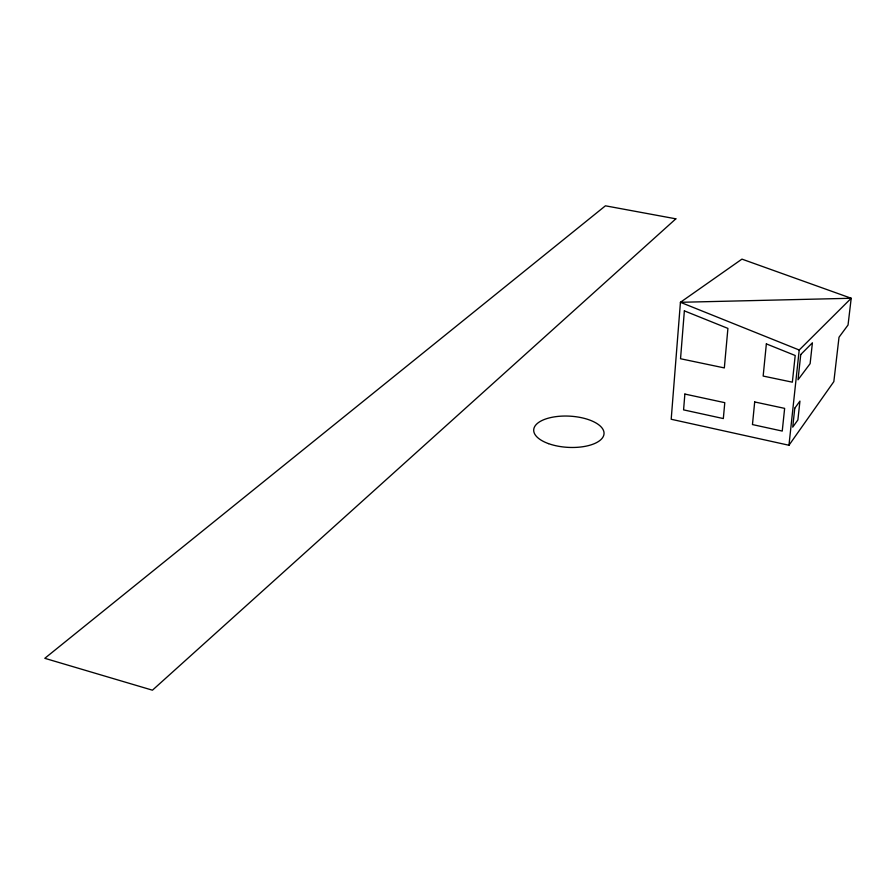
<?xml version="1.0" encoding="UTF-8"?>
<svg xmlns="http://www.w3.org/2000/svg" width="896" height="896" viewBox="0 0 896 896"><rect width="100%" height="100%" fill="white"/><g stroke="black" fill="none" stroke-linecap="round" stroke-linejoin="round"><path stroke-width="1.34" d="M788.962 445.256L799.21 350.011L851.2 298.267L741.944 259.123L680.434 302.299L671.194 419.261L788.962 445.256L833.84 381.618L839.014 337.232L848.042 325.002L851.2 298.267L680.434 302.299L799.21 350.011M684.365 310.867L680.534 358.747L724.338 367.92L727.91 328.406L684.365 310.867M684.869 394.061L683.581 409.875L723.33 418.566L724.786 402.674L684.869 394.061M754.69 401.957L752.461 424.57L782.242 431.066L784.638 408.374L754.69 401.957M766.36 343.885L763.157 376.062L792.355 382.178L795.2 355.499L766.36 343.885M794.774 408.195L792.725 427.146L797.888 419.933L799.938 401.106L794.774 408.195M800.755 354.525L798.022 379.792L810.118 363.664L812.414 342.798L800.755 354.525M675.853 218.826L152.443 690.189L44.8 658.314L605.438 205.811L675.853 218.826M548.52 443.632A35.202 15.624 3.1 0 0 603.882 434.762A35.202 15.624 3.1 0 0 554.221 416.898A35.202 15.624 3.1 0 0 548.52 443.632"/></g></svg>
